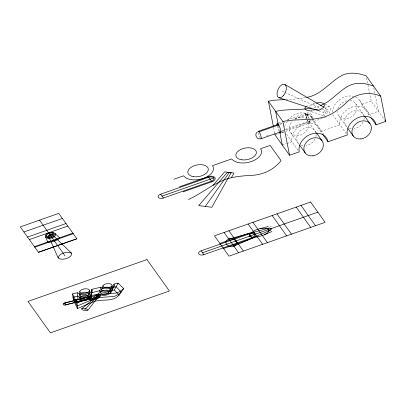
<?xml version="1.0" encoding="UTF-8"?>
<svg xmlns="http://www.w3.org/2000/svg" width="406" height="406" viewBox="0 0 406 406"><rect width="100%" height="100%" fill="white"/><g stroke="black" fill="none" stroke-linecap="round" stroke-linejoin="round"><path stroke-width="0.3" stroke-dasharray="2.03 1.52" d="M311.757 118.141C311.879 115.537 308.986 113.426 306.53 114.365L292.883 119.166M313.011 118.237C313.224 114.771 309.387 111.914 306.109 113.178L287.275 119.8M312.853 119.344L311.387 121.861L309.519 123.013L285.976 131.29M310.996 120.425L309.098 121.825L285.362 130.174M309.098 121.825L309.737 121.531M307.352 106.118L308.068 105.814M278.445 122.906L281.977 121.663M279.83 123.754L282.2 122.922M280.145 124.403L282.647 123.525M283.149 123.348L289.158 121.237M295.167 119.12L307.18 114.898M266.392 136.081L268.391 135.381M281.911 130.625L284.413 129.747M285.418 129.392L308.448 121.292M281.8 131.427L284.768 130.382M275.065 134.954L279.023 133.564M281.85 132.569L284.114 131.772M288.062 119.877A15.616 12.5 -35.5 0 1 303.033 112.898A15.616 12.5 -35.5 0 1 313.518 121.435L325.749 117.131M355.585 97.07A15.616 12.5 -35.5 0 1 361.584 104.53L371.196 101.15L384.614 119.932M281.86 132.742L285.388 131.498M282.317 145.109L286.276 143.714M286.839 143.516L291.929 141.724A15.616 12.5 -35.5 0 1 303.845 124.003A15.616 12.5 -35.5 0 1 320.77 131.585L339.995 124.825A15.616 12.5 -35.5 0 1 351.911 107.103A15.616 12.5 -35.5 0 1 368.836 114.685L378.448 111.305L375.271 95.258M319.36 105.971L313.011 107.778M313.33 104.043L313.772 103.921M305.754 97.623L295.949 98.988L286.179 99.48M318.842 110.802L326.079 113.167M311.61 111.741L323.983 115.786M281.906 91.117L284.22 92.152M284.799 92.411L320.095 108.224M322.41 109.26L327.043 111.335M325.094 104.205L329.428 106.732M324.495 107.494L327.779 109.407M359.65 100.231L371.251 116.471M361.584 104.53L369.922 116.207M355.483 103.352L364.187 115.537M338.837 115.847L347.181 127.525M332.742 114.67L346.039 133.285M311.58 117.131L312.305 118.146M312.671 118.653L323.546 133.884M313.518 121.435L322.217 133.615M316.122 132.437L307.418 120.257A10.409 8.333 -35.5 0 1 304.739 132.666A10.409 8.333 -35.5 0 1 291.533 133.579A10.409 8.333 -35.5 0 1 292.437 121.292M290.772 132.752L298.75 143.922M286.489 134.112L298.273 150.611M373.804 87.848L375.149 94.639M366.552 77.698L367.897 84.484M368.019 85.103L371.196 101.15M278.552 126.088L279.521 130.996M273.603 127.591L274.7 133.112M332.529 112.284A15.616 12.5 -35.5 0 1 353.865 96.45M284.768 126.56A15.616 12.5 -35.5 0 1 286.321 122.465M324.44 115.735A5.197 2.822 -65.9 0 1 325.242 108.778A5.197 2.822 -65.9 0 1 330.027 107.453A5.197 2.822 -65.9 0 1 328.221 114.69M313.351 103.672A13.626 3.639 -11.6 0 1 315.061 103.21M309.468 106.012A17.666 3.969 -12 0 1 314.188 104.53M306.946 118.821A5.197 1.061 70.6 0 1 305.977 113.269A5.197 1.061 70.6 0 1 308.504 116.913M306.865 118.598A5.197 1.061 70.6 0 1 306.591 113.426A5.197 1.061 70.6 0 1 309.748 121.358A5.197 1.061 70.6 0 1 307.494 120.176M279.039 131.133A5.207 1.061 70.6 0 1 277.257 126.144M260.256 138.01A3.948 0.807 70.6 0 1 258.282 132.523M309.24 120.298A3.948 0.807 70.6 0 1 307.895 120.359M307.149 118.618A3.948 0.807 70.6 0 1 306.576 114.365A3.948 0.807 70.6 0 1 308.859 118.709M306.439 116.172A3.948 2.223 -11.2 0 1 310.514 116.111A3.948 2.223 -11.2 0 1 311.514 118.313M350.094 100.556A10.409 8.333 -35.5 0 1 356.712 109.584A10.409 8.333 -35.5 0 1 346.1 118.643A10.409 8.333 -35.5 0 1 337.406 111.391M337.858 108.732A10.409 8.333 -35.5 0 1 347.267 100.693M294.847 119.323A10.409 8.333 -35.5 0 1 305.505 118.562M299.166 144.059A10.409 8.333 -35.5 0 1 303.998 128.484A10.409 8.333 -35.5 0 1 315.787 137.086M315.046 139.004A10.409 8.333 -35.5 0 1 305.936 145.617M303.206 145.678A10.409 8.333 -35.5 0 1 300.734 145.013M347.231 127.159A10.409 8.333 -35.5 0 1 352.063 111.579A10.409 8.333 -35.5 0 1 363.852 120.181M363.111 122.104A10.409 8.333 -35.5 0 1 354.002 128.717M351.271 128.778A10.409 8.333 -35.5 0 1 348.8 128.108M327.282 112.574A2.055 1.117 -65.9 0 0 327.683 109.356A2.055 1.117 -65.9 0 0 325.531 111.751A2.055 1.117 -65.9 0 0 327.282 112.574"/><path stroke-width="0.61" d="M89.909 298.73L85.412 300.47A8.084 4.557 -11.2 0 1 82.809 300.77L79.764 300.379L78.008 299.293L77.475 292.731L72.512 293.903L73.44 300.135L77.47 308.621L90.178 302.983L94.771 301.318A15.798 8.902 -11.2 0 1 98.622 300.476C105.54 299.674 113.964 301.135 119.044 295.182L123.647 288.6L118.156 283.119L113.964 284.109L110.539 290.899A4.395 2.477 -11.2 0 1 110.787 292.619A4.151 2.34 -11.2 0 1 110.346 293.208L107.798 294.715L104.484 295.38A7.968 4.491 -11.2 0 1 102.581 295.36L100.368 294.893L98.785 293.822L100.916 287.194L102.713 288.316L105.2 288.808A9.465 5.334 -11.2 0 0 107.336 288.828L111.701 287.874L114.132 286.154A4.04 2.279 -11.2 0 0 114.446 285.2L113.964 284.109M88.686 297.065L89.127 294.106M89.142 293.995L89.635 290.701M90.858 296.913A4.618 2.603 -11.2 0 0 90.624 295.857L91.807 289.346L100.916 287.194M97.394 295.517L97.567 295.771A1.604 0.903 -11.2 0 0 98.12 295.949A1.391 0.782 -11.2 0 0 98.47 295.974L99.008 295.822L87.863 310.275M91.406 294.04L90.782 297.222L89.883 298.471M92.05 290.635C92.669 294.69 89.107 297.035 85.686 297.547A8.775 4.943 -11.2 0 1 82.925 297.857L79.698 297.456L77.673 296.07L73.004 297.202L77.257 306.002L92.893 299.303M102.936 285.707L103.494 286.986L105.991 287.727A6.283 3.537 -11.2 0 0 107.864 287.702L110.29 287.118L111.924 285.976A2.69 1.517 -11.2 0 0 112.147 285.342L111.467 284.307L109.442 283.657A6.273 3.532 -11.2 0 0 107.204 283.637L104.844 284.185L103.17 285.286L100.627 292.391A2.903 1.639 -11.2 0 0 100.784 293.325L102.906 294.289A5.283 2.974 -11.2 0 0 104.987 294.309L106.133 294.101A4.354 2.456 -11.2 0 0 106.778 293.908L108.25 293.117A2.812 1.583 -11.2 0 0 108.762 292.498L110.27 289.412M99.044 295.761L98.876 295.502A1.599 0.903 -11.2 0 0 98.318 295.324A1.345 0.756 -11.2 0 0 97.917 295.299L81.626 308.87L81.799 309.448L83.169 310.128A9.5 5.354 -11.2 0 0 84.956 310.544C87.087 311.443 89.295 309.509 86.077 308.946A9.546 5.379 -11.2 0 0 84.484 308.601L81.707 308.793M88.772 296.568L74.526 300.354M90.985 297.42L90.112 298.105A3.476 1.959 -11.2 0 1 89.153 298.435A8.693 4.897 -11.2 0 1 88.797 297.527L88.762 297.08L64.777 303.054L65.513 304.967L89.68 298.796A0.726 0.411 -11.2 0 0 89.731 298.649M266.062 228.263L266.174 227.999M110.32 289.305L111.99 285.88M110.742 292.655L114.233 285.991M98.952 297.76L99.013 297.644A0.685 0.386 -11.2 0 0 98.927 297.365C95.907 296.801 92.741 298.374 90.33 300.13A1.045 0.589 -11.2 0 0 90.152 300.384L90.726 300.552A4.491 2.532 -11.2 0 0 91.462 300.42L96.618 298.923A11.683 6.582 -11.2 0 0 97.846 298.461L98.851 297.872L100.292 295.994A0.771 0.436 -11.2 0 1 99.932 296.238L99.566 296.35A1.802 1.015 -11.2 0 1 99.303 296.39L99.211 296.4A2.634 1.482 -11.2 0 1 98.795 296.421A3.385 1.908 -11.2 0 1 98.425 296.405L98.277 296.39M110.539 290.899L114.33 289.955L118.156 283.119M231.42 177.691L234.018 173.047L224.66 171.85L213.043 185.329M80.033 297.491L81.124 296.416L83.235 295.563A5.359 3.02 -11.2 0 1 85.702 295.304L87.544 295.644L88.538 296.375A3.075 1.736 -11.2 0 1 88.493 297.573L87.412 298.557L85.433 299.349A5.369 3.025 -11.2 0 1 83.321 299.633L81.307 299.379L80.023 298.496A3.081 1.736 -11.2 0 1 80.033 297.481M205.39 206.278L229.339 172.448M89.736 299.146L75.562 302.759L75.516 302.176A25.319 14.271 -11.2 0 0 74.958 300.689L74.562 300.115M45.974 235.424L46.36 235.059M47.781 242.006L47.822 241.971A2.715 1.528 -11.2 0 1 48.456 241.758L50.44 241.205A32.211 18.148 -11.2 0 0 57.053 238.89L58.855 238.089A2.213 1.248 -11.2 0 1 59.54 237.84M84.798 309.519L98.277 295.578M123.647 288.6L120.795 290.97L117.816 292.493A8.668 4.882 -11.2 0 1 115.801 293.091L100.871 294.243L96.105 295.274L91.543 296.867L77.018 303.033L77.47 308.621M63.473 303.581L63.59 303.475A2.01 1.132 -11.2 0 1 64.742 302.922L88.96 296.882A1.827 1.03 -11.2 0 1 91.02 297.41A1.827 1.03 -11.2 0 1 89.645 298.826M257.379 131.849C254.039 134.097 256.572 139.791 260.469 138.877M90.594 299.892L96.4 295.025L97.699 294.72M306.342 106.621C301.572 109.321 309.235 111.345 311.712 110.909M320.918 109.138C328.616 104.9 322.105 101.008 316.34 103.281M234.171 246.031C240.367 242.94 232.481 236.272 228.152 239.312C221.95 242.402 229.842 249.071 234.171 246.031L270.462 230.111M188.526 199.503C199.64 194.504 209.161 186.603 220.291 181.609C229.41 177.092 239.626 176.092 249.629 175.443C261.682 175.321 273.654 170.373 281.033 160.624L270.152 145.394L260.54 148.774A15.616 8.8 -11.2 0 1 251.558 161.461A15.616 8.8 -11.2 0 1 231.699 158.913L212.475 165.678A15.616 8.8 -11.2 0 1 203.492 178.361A15.616 8.8 -11.2 0 1 183.634 175.818L174.022 179.198M264.286 234.846L267.432 232.932L268.772 230.918A5.308 2.989 -11.2 0 0 267.092 228.563C260.855 227.411 252.08 229.913 249.233 235.845A3.202 1.802 -11.2 0 0 249.766 236.596C254.491 238.276 259.774 236.536 264.286 234.846L271.903 231.506M52.328 236.921L51.024 237.378M48.481 233.82L49.786 233.364M320.385 105.55C332.133 101.226 339.345 89.863 350.728 84.93C358.046 81.997 366.232 83.474 373.439 85.996M75.552 302.764L75.14 302.171M258.465 131.265L278.643 124.17M259.114 131.798L279.145 124.759M261.033 138.73L281.206 131.635M23.929 231.978L62.377 218.458M27.552 237.053L66.005 223.533M29.364 239.596L67.817 226.071M179.462 186.811L203.173 178.473M203.812 178.249L208.298 176.671A5.207 2.933 -11.2 0 1 214.921 177.518A5.207 2.933 -11.2 0 1 211.927 181.746L183.086 191.891M160.669 194.19L208.74 177.285A3.948 2.223 -11.2 0 1 213.759 177.929A3.948 2.223 -11.2 0 1 211.485 181.137L163.42 198.037A3.948 2.223 -11.2 0 1 158.401 197.392A3.948 2.223 -11.2 0 1 160.669 194.19L163.42 198.037M46.761 236.652L54.049 234.089M162.045 196.113L213.754 177.929M274.821 133.726L275.065 134.954L289.569 155.259L299.181 151.88A15.616 12.5 -35.5 0 1 311.097 134.158A15.616 12.5 -35.5 0 1 328.023 141.74L347.247 134.98A15.616 12.5 -35.5 0 1 359.163 117.253A15.616 12.5 -35.5 0 1 376.088 124.835L385.7 121.455L380.691 96.151L366.187 75.846C358.407 73.095 349.358 71.644 341.71 75.572C329.606 82.124 321.166 94.984 306.824 97.359M34.419 246.665L47.959 241.905M59.327 237.906L72.872 233.145M34.804 247.208L73.258 233.689M38.433 252.283L76.881 238.764L58.753 213.378L20.3 226.903L38.453 252.319L76.907 238.794M219.915 243.448L248.756 233.308A5.207 2.933 -11.2 0 1 255.374 234.155A5.207 2.933 -11.2 0 1 252.38 238.383L223.544 248.528M201.127 250.822L249.193 233.922A3.948 2.223 -11.2 0 1 254.212 234.566A3.948 2.223 -11.2 0 1 251.943 237.769L203.878 254.674A3.948 2.223 -11.2 0 1 198.859 254.029A3.948 2.223 -11.2 0 1 201.127 250.822L203.878 254.674M202.503 252.75L317.862 212.181M319.116 109.899L318.238 110.168M271.106 228.974A2.786 1.573 -11.2 0 0 270.695 228.395C269.878 227.7 267.94 227.989 268.107 229.304M259.916 228.73L268.295 226.452M229.121 238.967L269.021 228.096M73.44 300.135L77.845 299.039M90.624 295.857L98.785 293.822M85.991 294.254L89.782 292.944L91.964 290.894A4.567 2.573 -11.2 0 0 92.06 289.909L91.807 289.346M273.365 126.367L268.381 101.216L273.913 100.236L285.119 99.516M268.381 101.216L282.886 121.521C295.172 118.816 307.966 120.653 320.263 117.933C330.464 116.212 338.64 109.595 346.14 102.931C354.981 93.436 368.958 91.03 380.691 96.151M50.552 234.582L52.328 234.724L71.481 253.166C72.989 258.018 60.915 261.094 58.109 257.866L48.517 236.069L49.42 234.983A2.786 1.573 -11.2 0 1 50.511 234.597M311.387 108.077C299.592 110.402 287.382 108.752 275.633 111.366L278.43 125.474M52.252 232.922L52.673 232.907M48.522 237.825L47.451 237.809M89.579 298.836L89.386 298.735A4.004 2.258 -11.2 0 1 89.153 298.435M89.685 299.146L89.457 299.034A3.547 2 -11.2 0 1 89.244 298.796M52.689 232.907L53.298 232.927M98.176 294.736L98.709 294.807M98.196 296.385L97.714 296.304M269.021 231.801L268.346 231.628M98.759 294.817L98.912 294.847A4.192 2.36 -11.2 0 1 99.643 295.081M270.726 226.401L271.091 226.492M279.064 97.785L318.243 110.605M88.96 296.882L89.193 297.065A4.4 2.482 -11.2 0 1 89.34 297.268L89.386 297.339A8.866 4.994 -11.2 0 1 89.711 298.202L89.736 298.649L65.457 304.845L64.787 303.084M285.032 84.58L323.947 107.179M71.481 253.166C67.239 251.197 59.251 252.968 58.109 257.866M55.079 233.526L59.606 237.886M114.33 289.955L119.044 295.182M52.328 234.724L52.349 235.307L51.526 235.952A2.786 1.573 -11.2 0 1 50.983 236.18A2.786 1.573 -11.2 0 1 50.395 236.348L49.172 236.424L48.517 236.064M90.959 297.293L89.746 297.182A3.126 1.761 -11.2 0 0 89.34 297.268M384.974 120.44L385.7 121.455M371.008 117.73L376.088 124.835M364.552 116.045L369.993 123.657M347.906 128.54L353.342 136.157M322.582 134.122L328.023 141.74M316.487 132.945L321.922 140.562M299.476 144.937L305.276 153.057M300.993 205.411L315.498 225.716M296.187 207.101L310.692 227.406M276.963 213.86L291.467 234.166M272.157 215.55L286.661 235.856M252.928 222.31L267.432 242.621M248.122 224.005L255.293 234.044M255.455 234.267L262.626 244.31M208.298 176.671L211.927 181.746M248.756 233.308L252.38 238.383M228.898 230.765L243.402 251.07M224.092 232.455L238.596 252.76M39.524 220.143L64.909 255.678M77.475 292.731L79.627 294.162L83.057 294.573A9.597 5.405 -11.2 0 0 85.991 294.254M89.493 297.278L89.833 298.182M72.512 293.903L77.018 303.033M45.502 236.896L47.771 242.047M74.547 300.47L74.562 300.557A24.111 13.586 -11.2 0 0 75.151 302.165M282.886 121.521L289.569 155.259M279.643 131.61L282.317 145.109M271.122 228.994C271.289 230.309 269.351 230.598 268.533 229.903A2.786 1.573 -11.2 0 1 268.117 229.324M88.62 297.273L88.599 297.009M79.784 291.67L79.901 298.04M317.862 109.387A17.514 12.55 2.6 0 1 311.737 109.955M321.044 109.285A12.586 9.891 3.6 0 1 319.217 110.072M277.085 125.281A5.207 1.061 70.6 0 1 278.328 124.302A5.207 1.061 70.6 0 1 280.866 131.194A5.207 1.061 70.6 0 1 279.622 132.173M258.236 131.818A3.948 0.807 70.6 0 1 260.342 134.279A3.948 0.807 70.6 0 1 260.845 138.679M97.744 294.72A3.329 1.878 -11.2 0 1 98.145 294.736M100.399 295.812A1.67 0.939 -11.2 0 0 100.033 295.324A3.258 1.837 -11.2 0 0 99.637 295.081M97.673 296.273A3.547 2 -11.2 0 1 96.389 295.746M96.415 295.73A1.583 0.893 -11.2 0 1 96.181 295.345M88.95 296.593A2.426 1.37 -11.2 0 1 89.239 296.903M89.015 298.42A11.652 6.567 -11.2 0 1 88.625 297.304M88.782 297.075A0.568 0.32 -11.2 0 1 88.843 296.882M108.772 292.472A2.898 1.634 -11.2 0 0 108.62 291.376L106.499 290.457A5.283 2.979 -11.2 0 0 104.489 290.442L103.378 290.635A4.39 2.472 -11.2 0 0 102.708 290.833L101.033 291.782A2.766 1.558 -11.2 0 0 100.663 292.31M92.918 299.334A18.823 10.607 -11.2 0 1 99.678 297.512L113.741 296.436A8.135 4.583 -11.2 0 0 115.644 295.852L118.476 294.38L121.216 292.076L116.136 286.722L112.157 287.687A4.43 2.497 -11.2 0 1 112.447 289.453M112.381 289.529A4.167 2.345 -11.2 0 1 111.96 290.087L109.31 291.615L105.829 292.29A8.653 4.877 -11.2 0 1 103.814 292.274L101.475 291.787L99.79 290.691L91.183 292.787A4.674 2.634 -11.2 0 1 91.436 293.873M101.703 289.245A2.954 1.665 -11.2 0 0 101.906 290.178L104.149 291.173A5.73 3.228 -11.2 0 0 106.342 291.193L108.641 290.625L110.199 289.514A2.715 1.528 -11.2 0 0 110.422 288.894L109.793 287.879L107.889 287.24A5.735 3.233 -11.2 0 0 105.773 287.225L103.667 287.707L102.145 288.6A2.771 1.558 -11.2 0 0 101.754 289.143M88.792 296.568A2.411 1.36 -11.2 0 1 91.583 297.263A2.411 1.36 -11.2 0 1 89.767 299.136M64.052 305.013A1.903 1.071 -11.2 0 1 63.463 303.571M65.513 304.967A2.03 1.142 -11.2 0 1 64.173 305.043M59.601 237.987A1.152 0.65 -11.2 0 1 59.52 238.104L59.515 238.114A4.339 2.446 -11.2 0 1 59.129 238.5L59.073 238.555A10.546 5.943 -11.2 0 1 54.475 241.068L52.719 241.616A10.622 5.989 -11.2 0 1 48.852 242.149L48.801 242.149A4.562 2.573 -11.2 0 1 48.086 242.133A1.142 0.645 -11.2 0 1 47.862 242.098M89.051 294.33L87.655 295.649L85.29 296.481A5.851 3.299 -11.2 0 1 83.469 296.684L80.997 296.304L79.896 295.329A3.055 1.72 -11.2 0 1 79.982 294.482L81.114 293.386L83.372 292.493A5.816 3.278 -11.2 0 1 85.976 292.218L88.219 292.696L89.132 293.69A3.045 1.715 -11.2 0 1 89.051 294.33M89.559 290.935L88.082 292.29L85.57 293.152A6.4 3.603 -11.2 0 1 83.631 293.36L81.007 292.97L79.84 291.965A3.055 1.72 -11.2 0 1 79.931 291.097L81.489 289.767L83.951 288.955A6.4 3.608 -11.2 0 1 85.813 288.762L88.356 289.123L89.635 290.275A3.04 1.715 -11.2 0 1 89.559 290.935M231.09 172.849L211.825 207.273L198.732 205.598L227.36 172.367L231.09 172.849M146.967 259.576L27.963 301.419L50.41 332.844L169.409 290.995L146.967 259.576M310.61 202.031L214.475 235.835L228.979 256.14L325.115 222.336L310.61 202.031M283.297 95.745A7.257 3.938 -65.9 0 0 284.692 84.392A7.257 3.938 -65.9 0 0 277.105 92.872A7.257 3.938 -65.9 0 0 283.297 95.745M360.959 138.908A10.409 8.333 -35.5 0 0 370.45 124.337A10.409 8.333 -35.5 0 0 353.596 126.474A10.409 8.333 -35.5 0 0 360.959 138.908M312.889 155.813A10.409 8.333 -35.5 0 0 322.384 141.237A10.409 8.333 -35.5 0 0 305.53 143.379A10.409 8.333 -35.5 0 0 312.889 155.813M241.727 159.802A10.409 5.867 -11.2 0 0 256.359 151.991A10.409 5.867 -11.2 0 0 240.271 149.738A10.409 5.867 -11.2 0 0 241.727 159.802M193.662 176.706A10.409 5.867 -11.2 0 0 208.293 168.896A10.409 5.867 -11.2 0 0 192.205 166.643A10.409 5.867 -11.2 0 0 193.662 176.706M48.74 237.632A3.948 2.223 -11.2 0 0 54.287 234.668A3.948 2.223 -11.2 0 0 48.187 233.815A3.948 2.223 -11.2 0 0 48.74 237.632M48.207 238.352A5.207 2.933 -11.2 0 0 55.526 234.445A5.207 2.933 -11.2 0 0 47.482 233.318A5.207 2.933 -11.2 0 0 48.207 238.352"/></g></svg>
